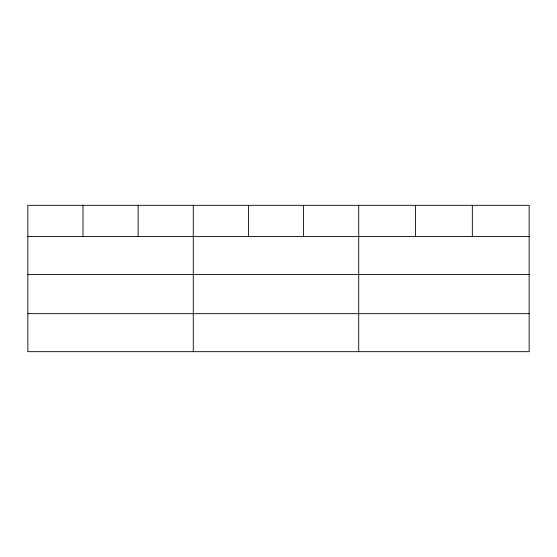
<?xml version="1.0" encoding="UTF-8"?>
<svg xmlns="http://www.w3.org/2000/svg" width="557" height="557" viewBox="0 0 557 557"><rect width="100%" height="100%" fill="white"/><g stroke="black" fill="none" stroke-linecap="round" stroke-linejoin="round"><path stroke-width="0.84" d="M529.15 274.51L529.15 205.324L27.85 205.324L27.85 351.676L529.15 351.676L529.15 274.51L27.85 274.51M27.85 236.502L529.15 236.502M27.85 313.675L529.15 313.675M472.336 205.324L472.336 236.502M415.522 205.324L415.522 236.502M358.708 205.324L358.708 351.676M303.565 205.324L303.565 236.502M248.422 205.324L248.422 236.502M193.279 205.324L193.279 351.676M138.136 205.324L138.136 236.502M82.993 205.324L82.993 236.502"/></g></svg>
